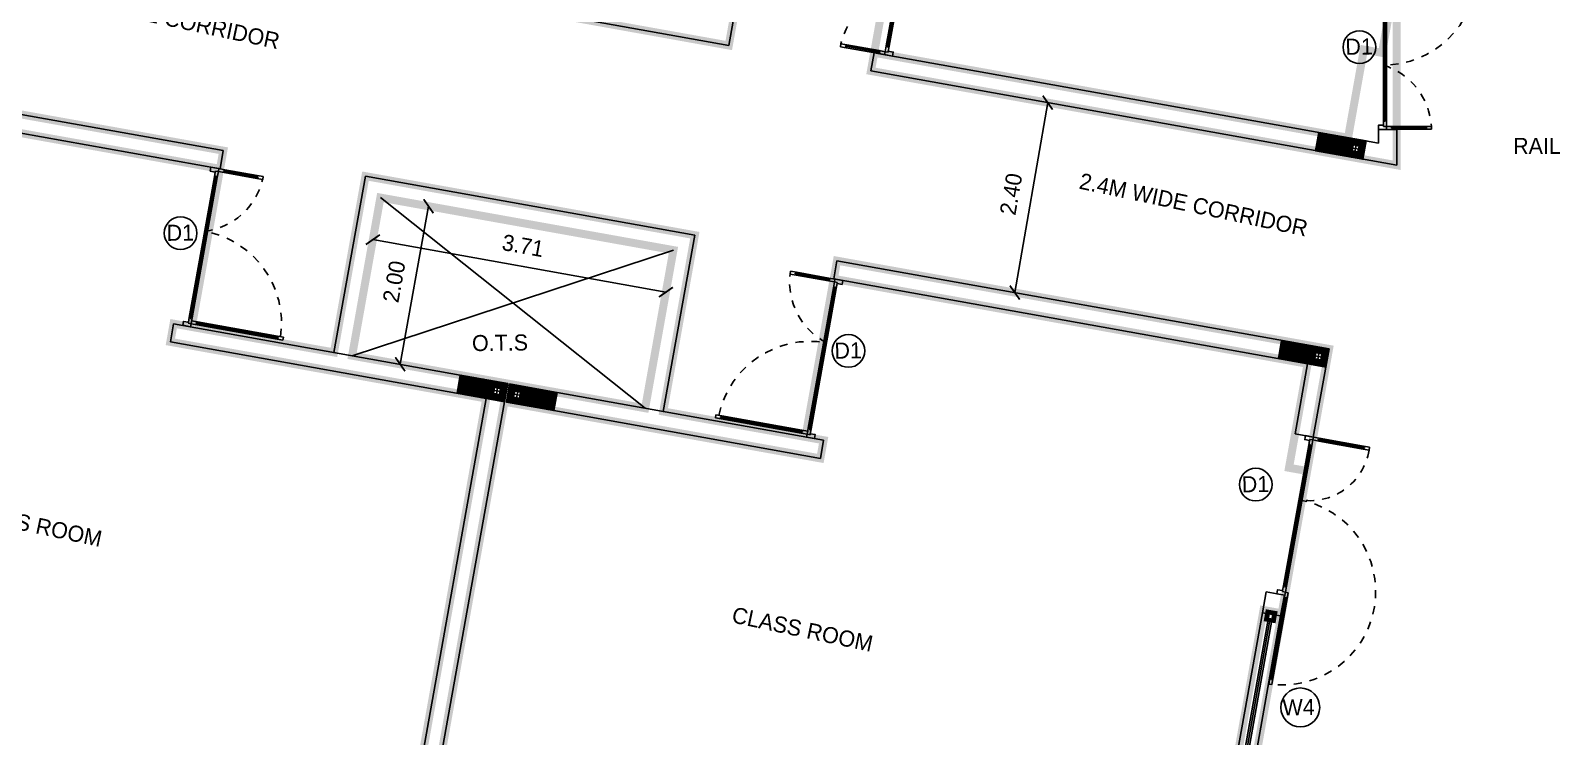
# Model space of a CAD drawing. Header units: metres. Extents: x 6101839 to 6102590, y -6659932 to -6659648.
# Drawn here: x 6102380.95 to 6102399.93, y -6659684.47 to -6659675.68 of the extents above; entities that cross this region are included whole.
import ezdxf

# ---------------------------------------------------------------- set-up
doc = ezdxf.new("R2010")
doc.units = ezdxf.units.M
doc.header["$LTSCALE"] = 500
doc.header["$MEASUREMENT"] = 0
doc.linetypes.add('HIDDEN', pattern=[0.375, 0.25, -0.125])
doc.layers.get('0').update_dxf_attribs({"linetype": 'CONTINUOUS'})
doc.layers.get('Defpoints').update_dxf_attribs({"linetype": 'CONTINUOUS'})
for name, color, linetype in [('BLK_1_FLR_2_BLT_UP_AREA_DEDUCT', 26, 'CONTINUOUS'), ('BLK_1_FLR_2_CARPET_AREA', 25, 'CONTINUOUS'), ('COL', 2, 'CONTINUOUS'), ('DIM', 205, 'CONTINUOUS'), ('DOORTEXT', 13, 'CONTINUOUS'), ('ED', 30, 'CONTINUOUS'), ('FURN1', 252, 'CONTINUOUS'), ('FURNITURE', 252, 'CONTINUOUS'), ('FURNITURES', 252, 'CONTINUOUS'), ('HATCH', 15, 'CONTINUOUS'), ('railing', 14, 'CONTINUOUS'), ('TEXT', 4, 'CONTINUOUS'), ('W-SCH', 205, 'CONTINUOUS'), ('wall', 125, 'CONTINUOUS'), ('wall1', 125, 'CONTINUOUS'), ('WINDOWS', 252, 'CONTINUOUS')]:
    doc.layers.add(name, color=color, linetype=linetype)
doc.styles.add('RM', font='GOTHIC.TTF')
doc.styles.add('S2', font='GOTHIC.TTF')
doc.styles.add('USA TEXT', font='GOTHIC.TTF')
doc.dimstyles.new('1-100-ED', dxfattribs={"dimtxt": 0.2, "dimasz": 0.15, "dimexe": 0.18, "dimexo": 0.0625, "dimgap": 0.15, "dimtad": 1, "dimzin": 0, "dimdsep": 46, "dimtxsty": 'USA TEXT', "dimblk": 'ARCHTICK', "dimcen": 0.1, "dimse1": 1, "dimse2": 1, "dimclrd": 256, "dimclrt": 256, "dimadec": 0, "dimazin": 0, "dimtfac": 1, "dimtofl": 0, "dimtmove": 0, "dimatfit": 3, "dimldrblk": 'ARCHTICK', "dimfxl": 0.18, "dimtolj": 1, "dimtzin": 0, "dimarcsym": 0})

# ---------------------------------------------------------------- blocks, each defined once
blk = doc.blocks.new('A$C607F0CF8')
at = {"layer": 'FURNITURES', "color": 233}
for p, q in [((-37, -280), (-37, -342)), ((-37, -342), (-22, -342)), ((-22, -330), (-16, -330)), ((-22, -342), (-22, -330)), ((-16, -342), (-16, -330)), ((-16, -342), (0, -342)), ((0, -342), (0, -267)), ((-37, -2180), (-37, -2118)), ((-37, -2118), (-22, -2118)), ((-22, -2118), (-22, -2130)), ((-22, -2130), (-16, -2130)), ((-16, -2118), (0, -2118)), ((-16, -2118), (-16, -2130)), ((0, -2118), (0, -2193))]:
    blk.add_line(p, q, dxfattribs=at)
at = {"layer": 'FURNITURES', "color": 250}
for p, q in [((-37, -2118), (-37, -342)), ((-22, -2118), (-22, -330)), ((-16, -2118), (-16, -330)), ((0, -2118), (0, -342))]:
    blk.add_line(p, q, dxfattribs=at)
at = {"layer": 'FURNITURES', "color": 250, "linetype": 'HIDDEN', "ltscale": 0.5}
for centre, radius, start, end in [((-285, -219), 847, 286.9835, 356.7492), ((-37, -2193), 1163, 1.8478, 90.0015)]:
    blk.add_arc(centre, radius, start, end, dxfattribs=at)
at = {"layer": 'wall', "color": 7}
for p, q in [((-37, -267), (0, -267)), ((-37, -267), (-37, -280)), ((0, -230), (75, -230)), ((0, -230), (0, -267)), ((75, -267), (0, -267)), ((62, -246), (62, -252)), ((75, -246), (62, -246)), ((75, -252), (62, -252)), ((75, -230), (75, -246)), ((75, -230), (486, -230)), ((75, -246), (499, -246)), ((75, -252), (75, -267)), ((75, -252), (499, -252)), ((486, -267), (75, -267)), ((561, -230), (486, -230)), ((486, -230), (486, -246)), ((486, -246), (499, -246)), ((486, -252), (486, -267)), ((486, -252), (499, -252)), ((561, -267), (486, -267)), ((499, -246), (499, -252)), ((561, -230), (561, -267)), ((-37, -2193), (-37, -2180)), ((-37, -2193), (0, -2193)), ((0, -2155), (75, -2155)), ((0, -2155), (0, -2193)), ((75, -2193), (0, -2193)), ((62, -2171), (62, -2177)), ((75, -2171), (62, -2171)), ((75, -2177), (62, -2177)), ((75, -2155), (75, -2171)), ((75, -2155), (1088, -2155)), ((75, -2171), (1100, -2171)), ((75, -2177), (75, -2193)), ((75, -2177), (1100, -2177)), ((1088, -2192), (75, -2193)), ((1162, -2155), (1088, -2155)), ((1088, -2155), (1088, -2171)), ((1088, -2171), (1100, -2171)), ((1088, -2177), (1088, -2192)), ((1088, -2177), (1100, -2177)), ((1162, -2192), (1088, -2192)), ((1100, -2171), (1100, -2177)), ((1162, -2155), (1162, -2192))]:
    blk.add_line(p, q, dxfattribs=at)
for points in [[(0, -267), (0, -230), (-100, -230), (-100, -280), (-37, -280)], [(0, -2193), (0, -2230), (-100, -2230), (-100, -2180), (-37, -2180)]]:
    blk.add_lwpolyline(points, dxfattribs=at)
blk = doc.blocks.new('NEWCOL')
at = {"layer": 'HATCH'}
h = blk.add_hatch(dxfattribs=at)
h.set_pattern_fill('ANSI31', color=256, scale=3, angle=270, style=0)
h.set_pattern_definition([(315, (-629970.926, -258732.088), (6.73519209, 6.73519209), [])])
h.paths.add_polyline_path([(0, 115), (-115, 115), (-115, 0), (-37.5, 0), (-37.5, 37.5), (0, 37.5)])
h.paths.add_polyline_path([(115, 115), (0, 115), (0, 37.5), (37.5, 37.5), (37.5, 0), (115, 0)])
h.paths.add_polyline_path([(115, 0), (37.5, 0), (37.5, -37.5), (0, -37.5), (0, -485), (115, -485)])
h.paths.add_polyline_path([(0, -37.5), (-37.5, -37.5), (-37.5, 0), (-115, 0), (-115, -485), (0, -485)])
at = {"layer": 'COL'}
for p, q in [((-115, 0), (115, 0)), ((0, -485), (0, 115))]:
    blk.add_line(p, q, dxfattribs=at)
for points in [[(-115, -485), (115, -485), (115, 115), (-115, 115)], [(-37.5, -37.5), (37.5, -37.5), (37.5, 37.5), (-37.5, 37.5)]]:
    blk.add_lwpolyline(points, close=True, dxfattribs=at)
blk = doc.blocks.new('_ArchTick')
at = {"color": 0, "linetype": 'ByBlock', "const_width": 0.15}
blk.add_lwpolyline([(-0.5, -0.5), (0.5, 0.5)], dxfattribs=at)
blk = doc.blocks.new('*D448')
at = {"layer": 'Defpoints', "color": 0, "transparency": 16777216}
for p in [(6102376.32, -6659682.443), (6102385.619, -6659685.938), (6102385.361, -6659687.411)]:
    blk.add_point(p, dxfattribs=at)
at = {"layer": 'ED', "lineweight": -2, "transparency": 16777216}
blk.add_line((6102375.745, -6659685.732), (6102385.361, -6659687.411), dxfattribs=at)
at = {"layer": 'ED', "lineweight": -2, "transparency": 16777216, "xscale": 0.15, "yscale": 0.15, "zscale": 0.15}
for p, rotation in [((6102375.745, -6659685.732), 170.0944968058716), ((6102385.361, -6659687.411), 350.0944968058716)]:
    blk.add_blockref('_ArchTick', p, dxfattribs=dict(at, rotation=rotation))
at = {"layer": 'ED', "transparency": 16777216, "insert": (6102380.597, -6659686.32), "char_height": 0.2, "attachment_point": 5, "rotation": 350.0945, "style": 'USA TEXT'}
blk.add_mtext('\\A1;9.76', dxfattribs=at)
blk = doc.blocks.new('*D481')
at = {"layer": 'Defpoints', "color": 0, "transparency": 16777216}
for p in [(6102393.384, -6659676.531), (6102393.633, -6659676.574), (6102392.974, -6659678.896)]:
    blk.add_point(p, dxfattribs=at)
at = {"layer": 'ED', "lineweight": -2, "transparency": 16777216}
blk.add_line((6102393.223, -6659678.939), (6102393.633, -6659676.574), dxfattribs=at)
at = {"layer": 'ED', "lineweight": -2, "transparency": 16777216, "xscale": 0.15, "yscale": 0.15, "zscale": 0.15}
for p, rotation in [((6102393.633, -6659676.574), 80.16725977768438), ((6102393.223, -6659678.939), 260.1672597776844)]:
    blk.add_blockref('_ArchTick', p, dxfattribs=dict(at, rotation=rotation))
at = {"layer": 'ED', "transparency": 16777216, "insert": (6102393.177, -6659677.713), "char_height": 0.2, "attachment_point": 5, "rotation": 80.1673, "style": 'USA TEXT'}
blk.add_mtext('\\A1;2.40', dxfattribs=at)
blk = doc.blocks.new('*D492')
at = {"layer": 'Defpoints', "color": 0, "transparency": 16777216}
for p in [(6102385.316, -6659677.756), (6102385.916, -6659677.864), (6102384.964, -6659679.725)]:
    blk.add_point(p, dxfattribs=at)
at = {"layer": 'ED', "lineweight": -2, "transparency": 16777216}
blk.add_line((6102385.563, -6659679.832), (6102385.916, -6659677.864), dxfattribs=at)
at = {"layer": 'ED', "lineweight": -2, "transparency": 16777216, "xscale": 0.15, "yscale": 0.15, "zscale": 0.15}
for p, rotation in [((6102385.916, -6659677.864), 79.8449152289763), ((6102385.563, -6659679.832), 259.8449152289763)]:
    blk.add_blockref('_ArchTick', p, dxfattribs=dict(at, rotation=rotation))
at = {"layer": 'ED', "transparency": 16777216, "insert": (6102385.488, -6659678.803), "char_height": 0.2, "attachment_point": 5, "rotation": 79.8449, "style": 'USA TEXT'}
blk.add_mtext('\\A1;2.00', dxfattribs=at)
blk = doc.blocks.new('*D493')
at = {"layer": 'Defpoints', "color": 0, "transparency": 16777216}
for p in [(6102385.316, -6659677.756), (6102388.968, -6659678.411), (6102388.875, -6659678.934)]:
    blk.add_point(p, dxfattribs=at)
at = {"layer": 'ED', "lineweight": -2, "transparency": 16777216}
blk.add_line((6102385.223, -6659678.28), (6102388.875, -6659678.934), dxfattribs=at)
at = {"layer": 'ED', "lineweight": -2, "transparency": 16777216, "xscale": 0.15, "yscale": 0.15, "zscale": 0.15}
for p, rotation in [((6102385.223, -6659678.28), 169.8449151750233), ((6102388.875, -6659678.934), 349.8449151750233)]:
    blk.add_blockref('_ArchTick', p, dxfattribs=dict(at, rotation=rotation))
at = {"layer": 'ED', "transparency": 16777216, "insert": (6102387.094, -6659678.356), "char_height": 0.2, "attachment_point": 5, "rotation": 349.8449, "style": 'USA TEXT'}
blk.add_mtext('\\A1;3.71', dxfattribs=at)
blk = doc.blocks.new('A$C62665808')
at = {"layer": 'FURNITURES', "color": 233}
for p, q in [((512, 100), (437, 100)), ((450, 62), (512, 62)), ((500, 78), (500, 84)), ((512, 84), (500, 84)), ((512, 78), (500, 78)), ((512, 84), (512, 100)), ((512, 62), (512, 78)), ((2288, 84), (2288, 100)), ((2288, 100), (2363, 100)), ((2288, 84), (2300, 84)), ((2288, 62), (2288, 78)), ((2288, 78), (2300, 78)), ((2350, 62), (2288, 62)), ((2300, 78), (2300, 84))]:
    blk.add_line(p, q, dxfattribs=at)
at = {"layer": 'FURNITURES', "color": 250}
for p, q in [((512, 100), (2288, 100)), ((512, 84), (2300, 84)), ((512, 78), (2300, 78)), ((512, 62), (2288, 62))]:
    blk.add_line(p, q, dxfattribs=at)
at = {"layer": 'FURNITURES', "color": 250, "linetype": 'HIDDEN', "ltscale": 0.5}
for centre, radius, start, end in [((437, 62), 1163, 359.9985, 178.1522), ((2350, 62), 750, 89.1025, 179.9987)]:
    blk.add_arc(centre, radius, start, end, dxfattribs=at)
at = {"layer": 'wall', "color": 7}
for p, q in [((2362, 812), (2362, 737)), ((2399, 812), (2362, 812)), ((2399, 812), (2399, 737)), ((2377, 737), (2362, 737)), ((2362, 737), (2363, 175)), ((2378, 175), (2377, 750)), ((2384, 750), (2377, 750)), ((2377, 737), (2377, 750)), ((2384, 175), (2384, 750)), ((2384, 737), (2384, 750)), ((2399, 737), (2384, 737)), ((2400, 175), (2399, 737)), ((-725, 137), (-650, 137)), ((-725, 137), (-725, 100)), ((-725, 100), (-650, 100)), ((363, 122), (-662, 122)), ((-662, 122), (-662, 116)), ((-650, 122), (-662, 122)), ((363, 116), (-662, 116)), ((-650, 116), (-662, 116)), ((-650, 137), (-650, 122)), ((363, 137), (-650, 137)), ((-650, 116), (-650, 100)), ((-650, 100), (363, 100)), ((437, 137), (363, 137)), ((363, 137), (363, 122)), ((363, 122), (375, 122)), ((363, 116), (363, 100)), ((363, 116), (375, 116)), ((363, 100), (437, 100)), ((375, 122), (375, 116)), ((437, 137), (437, 100)), ((437, 62), (437, 100)), ((437, 62), (450, 62)), ((2363, 62), (2350, 62)), ((2378, 175), (2363, 175)), ((2363, 175), (2363, 100)), ((2363, 62), (2363, 100)), ((2400, 100), (2363, 100)), ((2378, 175), (2378, 162)), ((2384, 162), (2378, 162)), ((2400, 175), (2384, 175)), ((2384, 175), (2384, 162)), ((2400, 100), (2400, 175))]:
    blk.add_line(p, q, dxfattribs=at)
for points in [[(437, 100), (400, 100), (400, 0), (450, 0), (450, 62)], [(2363, 100), (2400, 100), (2400, 0), (2350, 0), (2350, 62)]]:
    blk.add_lwpolyline(points, dxfattribs=at)

msp = doc.modelspace()

# ---------------------------------------------------------------- linework, layer by layer
at = {"layer": 'BLK_1_FLR_2_BLT_UP_AREA_DEDUCT', "color": 26, "linetype": 'Continuous', "const_width": 0.1}
msp.add_lwpolyline([(6102385.31649, -6659677.75644), (6102388.96838, -6659678.41057), (6102388.61575, -6659680.37923), (6102384.96386, -6659679.72511), (6102385.31649, -6659677.75644)], dxfattribs=at)
at = {"layer": 'BLK_1_FLR_2_CARPET_AREA', "color": 15, "linetype": 'Continuous', "const_width": 0.1}
for points in [[(6102397.37682, -6659677.01118), (6102391.47082, -6659675.95331), (6102391.82345, -6659673.98464), (6102392.04985, -6659674.02519), (6102392.0904, -6659673.79879), (6102388.15305, -6659673.09354), (6102389.25857, -6659666.92162), (6102398.87549, -6659668.64472), (6102397.89105, -6659674.1419), (6102398.11745, -6659674.18245), (6102397.7998, -6659675.9542), (6102397.5734, -6659675.91365)], [(6102376.00179, -6659684.21532), (6102385.61874, -6659685.9379), (6102386.63606, -6659680.25829), (6102382.69873, -6659679.55304), (6102382.73928, -6659679.32664), (6102382.96566, -6659679.36719), (6102383.31829, -6659677.39853), (6102377.4123, -6659676.34065), (6102377.18045, -6659677.63505), (6102376.95419, -6659677.59454), (6102376.63683, -6659679.36632), (6102376.863, -6659679.40684)], [(6102395.46208, -6659687.70103), (6102385.84513, -6659685.97845), (6102386.86246, -6659680.29885), (6102390.7998, -6659681.0041), (6102390.84035, -6659680.7777), (6102390.61397, -6659680.73715), (6102390.96659, -6659678.76848), (6102396.87258, -6659679.82636), (6102396.64073, -6659681.12076), (6102396.86698, -6659681.16131), (6102396.54962, -6659682.93309), (6102396.32344, -6659682.89258)]]:
    msp.add_lwpolyline(points, close=True, dxfattribs=at)
for points in [[(6102385.55378, -6659675.12711), (6102389.65847, -6659675.86234), (6102390.05165, -6659673.66727)], [(6102391.82345, -6659673.98464), (6102391.43027, -6659676.1797), (6102397.98368, -6659677.35354), (6102397.98368, -6659676.9072), (6102397.98368, -6659674.90718)], [(6102375.41793, -6659698.67802), (6102381.64791, -6659698.67802), (6102381.64791, -6659696.44802), (6102383.44791, -6659696.44802), (6102383.44791, -6659698.67802), (6102387.61793, -6659698.67802), (6102387.61793, -6659696.44802), (6102389.41793, -6659696.44802), (6102389.41793, -6659698.67802), (6102395.64791, -6659698.67813), (6102395.64791, -6659694.68953), (6102398.07791, -6659694.68953), (6102398.07791, -6659685.18953), (6102396.14556, -6659685.18953), (6102397.13942, -6659679.64105), (6102391.00712, -6659678.5421), (6102390.62866, -6659680.7398), (6102388.84214, -6659680.41981), (6102389.23532, -6659678.22474), (6102385.13063, -6659677.48951), (6102384.73745, -6659679.68458), (6102382.96565, -6659679.36721), (6102383.35883, -6659677.17215), (6102377.22645, -6659676.07372)]]:
    msp.add_lwpolyline(points, dxfattribs=at)
at = {"layer": 'DIM', "color": 251, "linetype": 'ByBlock'}
for p, q in [((6102390.05165, -6659673.66727), (6102389.65847, -6659675.86234)), ((6102389.65847, -6659675.86234), (6102385.55378, -6659675.12711)), ((6102384.73746, -6659679.68458), (6102385.13063, -6659677.48951)), ((6102389.23532, -6659678.22474), (6102385.13063, -6659677.48951)), ((6102388.84214, -6659680.4198), (6102389.23532, -6659678.22474))]:
    msp.add_line(p, q, dxfattribs=at)
at = {"layer": 'DIM', "color": 251, "const_width": 0.1}
msp.add_lwpolyline([(6102388.61575, -6659680.37925), (6102388.96837, -6659678.41058), (6102385.31648, -6659677.75646), (6102384.96385, -6659679.72513)], dxfattribs=at)
at = {"layer": 'FURN1', "const_width": 0.1}
for points in [[(6102396.44103, -6659682.95001), (6102396.43221, -6659682.99923), (6102396.383, -6659682.99042), (6102396.39181, -6659682.9412)], [(6102396.44114, -6659682.9494), (6102396.43232, -6659682.99862), (6102396.38311, -6659682.9898), (6102396.39192, -6659682.94059)]]:
    msp.add_lwpolyline(points, close=True, dxfattribs=at)
at = {"layer": 'FURNITURE', "linetype": 'ByBlock', "ltscale": 0.2}
for p, q in [((6102396.39181, -6659682.9412), (6102395.99539, -6659685.15512)), ((6102396.44103, -6659682.95001), (6102396.04451, -6659685.16455))]:
    msp.add_line(p, q, dxfattribs=at)
at = {"layer": 'FURNITURE', "color": 4, "linetype": 'ByBlock', "ltscale": 0.2}
msp.add_line((6102396.4076, -6659682.99482), (6102396.01989, -6659685.16014), dxfattribs=at)
at = {"layer": 'railing', "color": 252, "linetype": 'ByBlock'}
for p, q in [((6102388.61575, -6659680.37925), (6102385.31648, -6659677.75646)), ((6102388.96837, -6659678.41058), (6102384.96385, -6659679.72513))]:
    msp.add_line(p, q, dxfattribs=at)
at = {"layer": 'W-SCH'}
for centre, radius in [((6102397.51768, -6659675.88262), 0.20375), ((6102382.82646, -6659678.1994), 0.20375), ((6102391.14968, -6659679.66609), 0.20375), ((6102396.22646, -6659681.33075), 0.20375), ((6102396.78106, -6659684.10525), 0.24242)]:
    msp.add_circle(centre, radius, dxfattribs=at)
at = {"layer": 'wall1', "linetype": 'ByBlock'}
for p, q in [((6102383.35883, -6659677.17215), (6102377.22644, -6659676.07372)), ((6102391.47083, -6659675.9533), (6102391.43027, -6659676.1797)), ((6102391.47083, -6659675.9533), (6102397.7541, -6659677.07876)), ((6102391.43027, -6659676.1797), (6102397.9841, -6659677.35362)), ((6102383.31828, -6659677.39854), (6102377.41229, -6659676.34067)), ((6102397.7541, -6659676.90662), (6102397.9841, -6659676.90662)), ((6102397.7541, -6659676.90662), (6102397.7541, -6659677.07876)), ((6102397.9841, -6659676.90662), (6102397.9841, -6659677.35362)), ((6102383.31828, -6659677.39854), (6102383.35883, -6659677.17215)), ((6102390.96657, -6659678.7685), (6102391.00712, -6659678.5421)), ((6102391.00712, -6659678.5421), (6102397.13951, -6659679.64053)), ((6102390.96657, -6659678.7685), (6102396.87256, -6659679.82638)), ((6102382.73926, -6659679.32666), (6102382.6987, -6659679.55306)), ((6102382.73926, -6659679.32666), (6102386.31239, -6659679.96668)), ((6102382.69872, -6659679.55306), (6102386.63606, -6659680.25831)), ((6102397.13951, -6659679.64053), (6102396.94292, -6659680.73806)), ((6102396.87256, -6659679.82638), (6102396.71652, -6659680.69751)), ((6102390.84034, -6659680.77772), (6102387.51821, -6659680.18266)), ((6102386.63606, -6659680.25831), (6102385.61873, -6659685.93792)), ((6102386.86244, -6659680.29886), (6102385.84511, -6659685.97847)), ((6102390.79977, -6659681.00411), (6102387.47766, -6659680.40906)), ((6102390.84034, -6659680.77772), (6102390.79979, -6659681.00412)), ((6102396.71652, -6659680.69751), (6102396.94292, -6659680.73806)), ((6102396.31028, -6659682.92597), (6102396.35705, -6659682.66494)), ((6102396.35705, -6659682.66494), (6102396.58343, -6659682.70549)), ((6102396.58343, -6659682.70549), (6102396.5367, -6659682.96651)), ((6102396.53668, -6659682.96651), (6102396.31022, -6659682.92596))]:
    msp.add_line(p, q, dxfattribs=at)
at = {"layer": 'WINDOWS', "linetype": 'ByBlock'}
for p, q in [((6102396.31028, -6659682.92597), (6102395.90484, -6659685.19034)), ((6102396.53668, -6659682.96651), (6102396.13123, -6659685.23088))]:
    msp.add_line(p, q, dxfattribs=at)

# ---------------------------------------------------------------- block references
at = {"layer": 'COL', "yscale": 0.001, "zscale": 0.001}
for p, xscale, rotation in [((6102397.46974, -6659677.14465), 0.001, 259.8449151444936), ((6102397.00595, -6659679.73397), -0.001, 259.8449151444937), ((6102386.76952, -6659680.16539), 0.001, 259.8449151444936), ((6102387.02053, -6659680.21035), -0.001, 79.84491514449368)]:
    msp.add_blockref('NEWCOL', p, dxfattribs=dict(at, xscale=xscale, rotation=rotation))
at = {"layer": 'DIM', "yscale": 0.001, "zscale": 0.001}
for p, xscale, rotation in [((6102391.56052, -6659676.20303), 0.001, 169.8434546453735), ((6102397.85404, -6659677.13662), -0.001, 180.0014605008476), ((6102383.34407, -6659677.1695), 0.001, 349.8449151440225), ((6102391.02188, -6659678.54475), -0.001, 349.8449151966724)]:
    msp.add_blockref('A$C607F0CF8', p, dxfattribs=dict(at, xscale=xscale, rotation=rotation))
at = {"layer": 'wall1', "xscale": -0.001, "yscale": 0.001, "zscale": 0.001, "rotation": 259.7594226031562}
msp.add_blockref('A$C62665808', (6102396.41894, -6659683.08225), dxfattribs=at)

# ---------------------------------------------------------------- texts
at = {"layer": 'DOORTEXT', "color": 3, "style": 'RM'}
for s, p in [('D1', (6102397.34472, -6659675.97899)), ('D1', (6102382.6535, -6659678.29577)), ('D1', (6102390.97672, -6659679.76246)), ('D1', (6102396.0535, -6659681.42713)), ('W4', (6102396.56126, -6659684.20478))]:
    msp.add_text(s, height=0.2, rotation=0.815488, dxfattribs=at).set_placement(p)
at = {"layer": 'TEXT', "color": 7, "style": 'S2'}
for s, rotation, p in [('2.4M WIDE CORRIDOR', 348.06554, (6102381.20069, -6659675.30975)), ('2.4M WIDE CORRIDOR', 348.06554, (6102394.01346, -6659677.643)), ('O.T.S', 0.815488, (6102386.4595, -6659679.66914)), ('CLASS ROOM', 348.06554, (6102380.07641, -6659681.73833)), ('CLASS ROOM', 348.06554, (6102389.68448, -6659683.04471))]:
    msp.add_text(s, height=0.2, rotation=rotation, dxfattribs=at).set_placement(p)
msp.add_text('RAILING', height=0.2, dxfattribs=at).set_placement((6102399.43371, -6659677.21277))

# ---------------------------------------------------------------- dimensions: what is measured, and where the dimension line sits
at = {"layer": 'ED'}
for p1, p2, distance, picture, middle in [((6102392.97412, -6659678.89587), (6102393.38398, -6659676.53109), -0.25292, '*D481', (6102393.17696, -6659677.71312)), ((6102384.96385, -6659679.72513), (6102385.31648, -6659677.75646), -0.60887, '*D492', (6102385.48847, -6659678.80318)), ((6102385.31648, -6659677.75646), (6102388.96837, -6659678.41058), -0.53219, '*D493', (6102387.09356, -6659678.35634))]:
    dim = msp.add_aligned_dim(p1=p1, p2=p2, distance=distance, dimstyle='1-100-ED', dxfattribs=at)
    dim.commit()
    dim.dimension.update_dxf_attribs({"geometry": picture, "text_midpoint": middle})
dim = msp.add_linear_dim(base=(6102385.36143, -6659687.41133), p1=(6102376.31953, -6659682.44323), p2=(6102385.61873, -6659685.93788), angle=170.094497, dimstyle='1-100-ED', dxfattribs=at)
dim.commit()
dim.dimension.update_dxf_attribs({"geometry": '*D448', "text_midpoint": (6102380.59719, -6659686.32048)})

doc.saveas('drawing.dxf')
